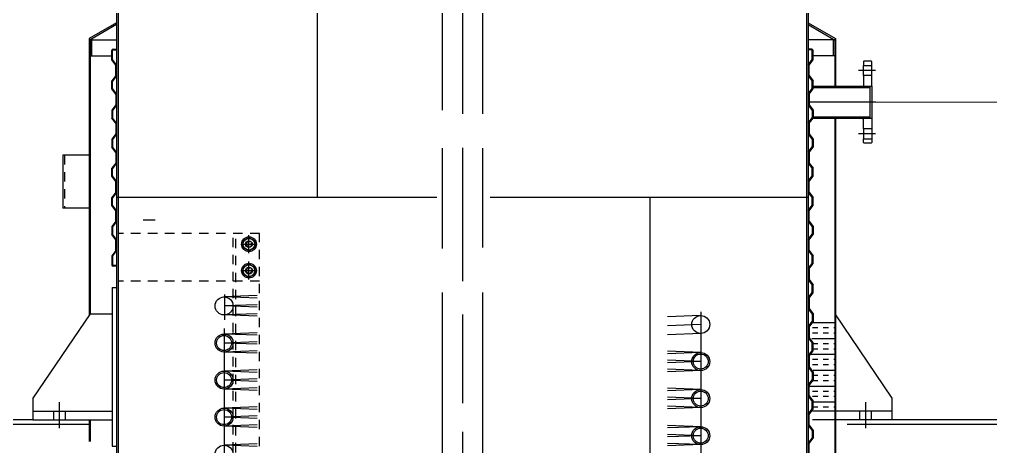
# Model space of a CAD drawing. Extents: x -29512 to 147477, y -5232 to 39709.
# Drawn here: x 140826.27 to 140839.11, y 9102.32 to 9107.97 of the extents above; entities that cross this region are included whole.
import ezdxf

# ---------------------------------------------------------------- set-up
doc = ezdxf.new("R2010")
doc.units = 0
doc.linetypes.add('DASHDOT', pattern=[25.4, 12.7, -6.35, 0, -6.35])
doc.linetypes.add('HIDDEN', pattern=[0.375, 0.25, -0.125])
doc.layers.get('0').update_dxf_attribs({"linetype": 'CONTINUOUS'})
for name, color, linetype in [('2', 2, 'CONTINUOUS'), ('3', 3, 'HIDDEN'), ('6', 6, 'DASHDOT'), ('DIMENSION', 3, 'CONTINUOUS'), ('HATCH', 4, 'CONTINUOUS')]:
    doc.layers.add(name, color=color, linetype=linetype)

# ---------------------------------------------------------------- blocks, each defined once
blk = doc.blocks.new('UeY515')
at = {"layer": '2'}
h = blk.add_hatch(dxfattribs=at)
h.set_pattern_fill('INSUL', scale=1.120219632, angle=180, style=0)
h.set_pattern_definition([(180, (34.18797440761773, 7.438322903383778), (0, 0.4200823619999997), []), (180, (34.18797440761773, 7.578350357384352), (0, 0.4200823619999997), [0.140027454, -0.140027454]), (180, (34.18797440761773, 7.71837781138538), (0, 0.4200823619999997), [0.140027454, -0.140027454])])
h.paths.add_polyline_path([(23.1675422643184, 35.36439948883663), (23.27256285479507, 35.50442694283674), (23.27256285479507, 35.71446812383647), (23.1675422643184, 35.85449557783659), (23.1675422643184, 36.13455048583546), (23.27256285479507, 36.27457793983604), (23.27256285479507, 36.31122538833915), (23.8466754161982, 36.31122538833915), (23.8466754161982, 33.83109886753482), (23.17279329384837, 33.83109886753482), (23.27256285479507, 33.96412494883634), (23.27256285479507, 34.17416612983561), (23.1675422643184, 34.31419358383573), (23.1675422643184, 34.59424849183733), (23.27256285479507, 34.73427594583563), (23.27256285479507, 34.94431712683672), (23.1675422643184, 35.08434458083548)])
at = {"color": 7}
for p, q in [((4.858952653802589, 46.91040899957102), (4.858952653802589, 22.40560454957154)), ((4.900960889999624, 46.85439801797042), (4.900960889999624, 22.40560454957154)), ((10.15953967370388, 46.85439801797042), (10.15953967370388, 39.48895393756993)), ((13.47064107479491, 46.4763238921696), (13.47064107479491, 41.79967532681644)), ((14.53484972520619, 46.4763238921696), (14.53484972520619, 41.69813460397654)), ((23.10452991000056, 44.81979911135068), (23.10452991000056, 22.40560454957154)), ((23.1465381461976, 44.81979911135068), (23.1465381461976, 22.40560454957154)), ((4.858952653802589, 44.10985991957114), (4.137811265683013, 43.68977755756987)), ((4.858952653802589, 44.06124394685276), (4.137811265683013, 43.64116158485399)), ((23.1465381461976, 44.10985991957114), (23.86767953427716, 43.68977755756987)), ((23.1465381461976, 44.06124394685276), (23.86767953427716, 43.64116158485399)), ((4.137811265683013, 43.68977755756987), (4.137811265683013, 36.37495340179044)), ((4.158815383802903, 43.65339699345418), (4.858952653802589, 43.65339699345418)), ((4.158815383802903, 43.65339699345418), (4.158815383802903, 36.4083499495714)), ((4.200823619999937, 43.65339699345418), (4.200823619999937, 43.23331463145541)), ((23.8466754161982, 43.65339699345418), (23.1465381461976, 43.65339699345418)), ((23.80466718000025, 43.65339699345418), (23.80466718000025, 43.23331463145541)), ((23.8466754161982, 43.65339699345418), (23.8466754161982, 42.43303115792105)), ((23.86767953427716, 43.68977755756987), (23.86767953427716, 42.43303115792105)), ((4.767934808698556, 43.40972264957122), (4.858952653802589, 43.40972264957122)), ((23.23755599130163, 43.40972264957122), (23.1465381461976, 43.40972264957122)), ((4.158815383802903, 43.23331463145541), (4.732927945206029, 43.23331463145541)), ((4.732927945206029, 43.1296677415703), (4.732927945206029, 43.3747157860721)), ((4.753932063284992, 43.1366691142714), (4.753932063284992, 43.3747157860721)), ((4.858952653802589, 42.99664166027128), (4.753932063284992, 43.1366691142714)), ((4.767934808698556, 43.38871853147202), (4.858952653802589, 43.38871853147202)), ((23.23755599130163, 43.38871853147202), (23.1465381461976, 43.38871853147202)), ((23.1465381461976, 42.99664166027128), (23.25155873671429, 43.1366691142714)), ((23.25155873671429, 43.1366691142714), (23.25155873671429, 43.3747157860721)), ((23.27256285479325, 43.1296677415703), (23.27256285479325, 43.3747157860721)), ((23.8466754161982, 43.23331463145541), (23.27256285479325, 43.23331463145541)), ((4.83794853568179, 42.98964028756973), (4.732927945206029, 43.1296677415703)), ((4.83794853568179, 42.70958537957154), (4.83794853568179, 42.98964028756973)), ((23.16754226427656, 42.98964028756973), (23.27256285479325, 43.1296677415703)), ((23.16754226427656, 42.70958537957154), (23.16754226427656, 42.98964028756973)), ((24.60282366780848, 42.71658675227309), (24.60282366780848, 42.98263891487113)), ((24.8268675942154, 42.71658675227309), (24.8268675942154, 42.98263891487113)), ((4.83794853568179, 42.70958537957154), (4.732927945206029, 42.56955792557073)), ((4.858952653802589, 42.70258400686998), (4.753932063284992, 42.56255655287191)), ((23.1465381461976, 42.70258400686998), (23.25155873671429, 42.56255655287191)), ((23.16754226427656, 42.70958537957154), (23.27256285479325, 42.56955792557073)), ((4.732927945206029, 42.35951674457147), (4.732927945206029, 42.56955792557073)), ((4.753932063284992, 42.36651811727029), (4.753932063284992, 42.56255655287191)), ((4.858952653802589, 42.22649066326949), (4.753932063284992, 42.36651811727029)), ((23.1465381461976, 42.22649066326949), (23.25155873671429, 42.36651811727029)), ((23.25155873671429, 42.36651811727029), (23.25155873671429, 42.56255655287191)), ((23.25155873671429, 42.43303115792105), (24.77785798531022, 42.43303115792105)), ((23.25155873671429, 42.39382347080073), (24.77085661260389, 42.39382347080073)), ((23.27256285479325, 42.35951674457147), (23.27256285479325, 42.56955792557073)), ((24.77085661260389, 42.43303115792105), (24.77085661260389, 41.58586506122174)), ((24.8268675942154, 42.43303115792105), (24.8268675942154, 41.58586506122174)), ((4.83794853568179, 42.21948929057089), (4.732927945206029, 42.35951674457147)), ((4.83794853568179, 42.21948929057089), (4.83794853568179, 41.93943438256974)), ((23.16754226427656, 42.21948929057089), (23.27256285479325, 42.35951674457147)), ((23.16754226427656, 42.21948929057089), (23.16754226427656, 41.93943438256974)), ((4.83794853568179, 41.93943438256974), (4.732927945206029, 41.79940692857144)), ((4.858952653802589, 41.93243300987115), (4.753932063284992, 41.79240555587035)), ((23.1465381461976, 41.93243300987115), (23.25155873671429, 41.79240555587035)), ((23.16754226427656, 41.93943438256974), (23.27256285479325, 41.79940692857144)), ((4.732927945206029, 41.79940692857144), (4.732927945206029, 41.5893657475699)), ((4.753932063284992, 41.79240555587035), (4.753932063284992, 41.59636712027145)), ((4.858952653802589, 41.45633966627088), (4.753932063284992, 41.59636712027145)), ((23.1465381461976, 41.45633966627088), (23.25155873671429, 41.59636712027145)), ((23.25155873671429, 41.79240555587035), (23.25155873671429, 41.59636712027145)), ((23.25155873671429, 41.62507274834206), (24.77085661260389, 41.62507274834206)), ((23.27256285479325, 41.79940692857144), (23.27256285479325, 41.5893657475699)), ((4.83794853568179, 41.4493382935716), (4.732927945206029, 41.5893657475699)), ((4.83794853568179, 41.4493382935716), (4.83794853568179, 41.16928338557045)), ((23.16754226427656, 41.4493382935716), (23.27256285479325, 41.5893657475699)), ((23.16754226427656, 41.4493382935716), (23.16754226427656, 41.16928338557045)), ((23.24368219240114, 41.58586506122174), (24.77785798531022, 41.58586506122174)), ((23.8466754161982, 41.58586506122174), (23.8466754161982, 22.40560454957154)), ((23.86767953427716, 41.58586506122174), (23.86767953427716, 22.40560454957154)), ((4.83794853568179, 41.16928338557045), (4.732927945206029, 41.02925593157033)), ((4.858952653802589, 41.16228201287208), (4.753932063284992, 41.02225455887151)), ((23.1465381461976, 41.16228201287208), (23.25155873671429, 41.02225455887151)), ((23.16754226427656, 41.16928338557045), (23.27256285479325, 41.02925593157033)), ((24.60282366780848, 41.30230946687243), (24.60282366780848, 41.03625730427166)), ((24.8268675942154, 41.30230946687243), (24.8268675942154, 41.03625730427166)), ((4.732927945206029, 41.02925593157033), (4.732927945206029, 40.81921475057061)), ((4.753932063284992, 41.02225455887151), (4.753932063284992, 40.82621612327011)), ((4.858952653802589, 40.68618866927181), (4.753932063284992, 40.82621612327011)), ((23.1465381461976, 40.68618866927181), (23.25155873671429, 40.82621612327011)), ((23.25155873671429, 41.02225455887151), (23.25155873671429, 40.82621612327011)), ((23.27256285479325, 41.02925593157033), (23.27256285479325, 40.81921475057061)), ((3.437673995683326, 40.60917356957111), (3.437673995683326, 39.20889902957151)), ((4.137811265683013, 40.60917356957111), (3.437673995683326, 40.60917356957111)), ((4.83794853568179, 40.67918729657026), (4.732927945206029, 40.81921475057061)), ((4.83794853568179, 40.67918729657026), (4.83794853568179, 40.3991323885723)), ((13.47064107479491, 40.78827914613271), (13.47064107479491, 38.14213596638592)), ((14.53484972520619, 40.79036760930444), (14.53484972520619, 38.16777988334229)), ((23.16754226427656, 40.67918729657026), (23.27256285479325, 40.81921475057061)), ((23.16754226427656, 40.67918729657026), (23.16754226427656, 40.3991323885723)), ((4.83794853568179, 40.3991323885723), (4.732927945206029, 40.25910493457127)), ((4.858952653802589, 40.39213101587029), (4.753932063284992, 40.25210356186972)), ((23.1465381461976, 40.39213101587029), (23.25155873671429, 40.25210356186972)), ((23.16754226427656, 40.3991323885723), (23.27256285479325, 40.25910493457127)), ((4.732927945206029, 40.04906375357177), (4.732927945206029, 40.25910493457127)), ((4.753932063284992, 40.05606512627082), (4.753932063284992, 40.25210356186972)), ((4.858952653802589, 39.91603767227002), (4.753932063284992, 40.05606512627082)), ((23.1465381461976, 39.91603767227002), (23.25155873671429, 40.05606512627082)), ((23.25155873671429, 40.05606512627082), (23.25155873671429, 40.25210356186972)), ((23.27256285479325, 40.04906375357177), (23.27256285479325, 40.25910493457127)), ((4.83794853568179, 39.90903629957143), (4.732927945206029, 40.04906375357177)), ((4.83794853568179, 39.62898139157028), (4.83794853568179, 39.90903629957143)), ((23.16754226427656, 39.90903629957143), (23.27256285479325, 40.04906375357177)), ((23.16754226427656, 39.62898139157028), (23.16754226427656, 39.90903629957143)), ((4.83794853568179, 39.62898139157028), (4.732927945206029, 39.48895393756993)), ((4.858952653802589, 39.62198001887145), (4.753932063284992, 39.48195256487088)), ((23.1465381461976, 39.62198001887145), (23.25155873671429, 39.48195256487088)), ((23.16754226427656, 39.62898139157028), (23.27256285479325, 39.48895393756993)), ((4.732927945206029, 39.27891275657021), (4.732927945206029, 39.48895393756993)), ((4.753932063284992, 39.28591412927199), (4.753932063284992, 39.48195256487088)), ((4.858952653802589, 39.14588667527141), (4.753932063284992, 39.28591412927199)), ((13.32490062652869, 39.48895393756993), (4.858952653802589, 39.48895393756993)), ((23.1465381461976, 39.48895393756993), (14.73471025587241, 39.48895393756993)), ((18.96076512055606, 39.48895393756993), (18.96076512055606, 22.40560454957154)), ((23.1465381461976, 39.14588667527141), (23.25155873671429, 39.28591412927199)), ((23.25155873671429, 39.28591412927199), (23.25155873671429, 39.48195256487088)), ((23.27256285479325, 39.27891275657021), (23.27256285479325, 39.48895393756993)), ((4.137811265683013, 39.20889902957151), (3.437673995683326, 39.20889902957151)), ((4.83794853568179, 39.13888530257009), (4.732927945206029, 39.27891275657021)), ((4.83794853568179, 38.85883039457144), (4.83794853568179, 39.13888530257009)), ((23.16754226427656, 39.13888530257009), (23.27256285479325, 39.27891275657021)), ((23.16754226427656, 38.85883039457144), (23.16754226427656, 39.13888530257009)), ((4.83794853568179, 38.85883039457144), (4.732927945206029, 38.71880294057109)), ((4.858952653802589, 38.85182902186966), (4.753932063284992, 38.71180156787182)), ((23.1465381461976, 38.85182902186966), (23.25155873671429, 38.71180156787182)), ((23.16754226427656, 38.85883039457144), (23.27256285479325, 38.71880294057109)), ((4.732927945206029, 38.71880294057109), (4.732927945206029, 38.50876175957114)), ((4.753932063284992, 38.71180156787182), (4.753932063284992, 38.51576313227042)), ((4.858952653802589, 38.37573567826985), (4.753932063284992, 38.51576313227042)), ((23.1465381461976, 38.37573567826985), (23.25155873671429, 38.51576313227042)), ((23.25155873671429, 38.71180156787182), (23.25155873671429, 38.51576313227042)), ((23.27256285479325, 38.71880294057109), (23.27256285479325, 38.50876175957114)), ((4.83794853568179, 38.36873430557102), (4.732927945206029, 38.50876175957114)), ((4.83794853568179, 38.08867939756988), (4.83794853568179, 38.36873430557102)), ((23.16754226427656, 38.36873430557102), (23.27256285479325, 38.50876175957114)), ((23.16754226427656, 38.08867939756988), (23.16754226427656, 38.36873430557102)), ((4.83794853568179, 38.08867939756988), (4.732927945206029, 37.9486519435718)), ((4.858952653802589, 38.08167802487083), (4.753932063284992, 37.94165057087002)), ((23.1465381461976, 38.08167802487083), (23.25155873671429, 37.94165057087002)), ((23.16754226427656, 38.08867939756988), (23.27256285479325, 37.9486519435718)), ((4.732927945206029, 37.9486519435718), (4.732927945206029, 37.70355730976848)), ((4.753932063284992, 37.94165057087002), (4.753932063284992, 37.7035849008862)), ((23.1465381461976, 37.60558468127056), (23.25155873671429, 37.74561213527136)), ((23.25155873671429, 37.74561213527136), (23.25155873671429, 37.94165057087002)), ((23.27256285479325, 37.73861076256981), (23.27256285479325, 37.9486519435718)), ((4.858952653802589, 37.68960115366963), (4.768394690886453, 37.68960115366963)), ((4.858952653802589, 37.66859703557066), (4.768394690886453, 37.66859703557066)), ((23.16754226427656, 37.59858330857219), (23.27256285479325, 37.73861076256981)), ((23.16754226427656, 37.59858330857219), (23.16754226427656, 37.31852840057059)), ((23.1465381461976, 37.31152702787199), (23.25155873671429, 37.17149957387142)), ((23.16754226427656, 37.31852840057059), (23.27256285479325, 37.17850094657024)), ((4.746930690620502, 37.10848721957132), (4.746930690620502, 32.90766359957138)), ((4.746930690620502, 37.10848721957132), (4.858952653802589, 37.10848721957132)), ((13.47064107479491, 36.97272549664149), (13.47064107479491, 32.19352358417109)), ((14.53484972520619, 36.97272549664149), (14.53484972520619, 32.19352358417109)), ((23.1465381461976, 36.83543368427195), (23.25155873671429, 36.97546113826957)), ((23.25155873671429, 36.97546113826957), (23.25155873671429, 37.17149957387142)), ((23.27256285479325, 36.96845976557097), (23.27256285479325, 37.17850094657024)), ((8.581135818596522, 36.89082541068206), (7.692259591650327, 36.85625800185903)), ((8.581135818596522, 36.82241006690356), (7.710760348310032, 36.85625800185903)), ((23.16754226427656, 36.82843231157062), (23.27256285479325, 36.96845976557097)), ((23.16754226427656, 36.82843231157062), (23.16754226427656, 36.54837740357198)), ((23.1465381461976, 36.54137603087042), (23.25155873671429, 36.40134857687008)), ((23.16754226427656, 36.54837740357198), (23.27256285479325, 36.4083499495714)), ((4.158815383802903, 36.4083499495714), (2.646518880620533, 34.18191343097146)), ((4.158815383802903, 36.4083499495714), (4.746930690620502, 36.4083499495714)), ((8.581135818596522, 36.34595685045997), (7.692259591650327, 36.38052425928254)), ((8.581135818596522, 36.41437219423801), (7.710760348310032, 36.38052425928254)), ((20.29473045165014, 36.36616191285839), (19.42435498140458, 36.33231397790314)), ((23.1465381461976, 36.06528268727016), (23.25155873671429, 36.20531014127096)), ((23.25155873671429, 36.40134857687008), (23.25155873671429, 36.20531014127096)), ((23.27256285479325, 36.4083499495714), (23.27256285479325, 36.19830876857168)), ((23.8466754161982, 36.4083499495714), (25.35897191937966, 34.18191343097146)), ((23.16754226427656, 36.05828131457133), (23.27256285479325, 36.19830876857168)), ((23.16754226427656, 36.05828131457133), (23.16754226427656, 35.77822640657041)), ((8.581135818596522, 35.91063323268327), (7.692259591650327, 35.87606582385797)), ((8.581135818596522, 35.84221788890272), (7.710760348310032, 35.87606582385797)), ((20.31323120830984, 35.89042817028462), (19.42435498140458, 35.85586076145933)), ((23.1465381461976, 35.77122503387159), (23.25155873671429, 35.63119757987079)), ((23.16754226427656, 35.77822640657041), (23.27256285479325, 35.63819895257006)), ((8.581135818596522, 35.43418001623968), (7.710760348310032, 35.40033208128443)), ((23.1465381461976, 35.29513169027109), (23.25155873671429, 35.43515914427167)), ((23.25155873671429, 35.43515914427167), (23.25155873671429, 35.63119757987079)), ((23.27256285479325, 35.42815777157011), (23.27256285479325, 35.63819895257006)), ((8.581135818596522, 35.36576467245914), (7.692259591650327, 35.40033208128443)), ((20.31323120830984, 35.38596973485733), (19.42435498140458, 35.42053714368285)), ((20.29473045165014, 35.38596973485733), (19.42435498140458, 35.35212179990185)), ((23.16754226427656, 35.28813031756977), (23.27256285479325, 35.42815777157011)), ((23.16754226427656, 35.28813031756977), (23.16754226427656, 35.00807540957112)), ((8.581135818596522, 34.93044105468243), (7.692259591650327, 34.89587364585714)), ((20.29473045165014, 34.91023599228379), (19.42435498140458, 34.94408392723881)), ((23.1465381461976, 35.0010740368698), (23.25155873671429, 34.86104658287195)), ((23.16754226427656, 35.00807540957112), (23.27256285479325, 34.86804795557077)), ((8.581135818596522, 34.86202571090416), (7.710760348310032, 34.89587364585714)), ((20.31323120830984, 34.91023599228379), (19.42435498140458, 34.87566858345849)), ((23.1465381461976, 34.52498069326953), (23.25155873671429, 34.66500814726987)), ((23.25155873671429, 34.86104658287195), (23.25155873671429, 34.66500814726987)), ((23.27256285479325, 34.86804795557077), (23.27256285479325, 34.65800677457128)), ((8.581135818596522, 34.38557249446012), (7.692259591650327, 34.42013990328337)), ((8.581135818596522, 34.45398783823862), (7.710760348310032, 34.42013990328337)), ((20.31323120830984, 34.40577755685899), (19.42435498140458, 34.44034496568156)), ((20.29473045165014, 34.40577755685899), (19.42435498140458, 34.37192962190375)), ((23.16754226427656, 34.5179793205707), (23.27256285479325, 34.65800677457128)), ((23.16754226427656, 34.23792441256978), (23.16754226427656, 34.5179793205707)), ((2.646518880620533, 34.18191343097146), (2.646518880620533, 33.83184479597116)), ((23.1465381461976, 34.23092303987096), (23.25155873671429, 34.09089558587038)), ((23.16754226427656, 34.23792441256978), (23.27256285479325, 34.09789695857194)), ((25.35897191937966, 34.18191343097146), (25.35897191937966, 33.83184479597116)), ((3.34665615062022, 34.0740516442886), (3.34665615062022, 33.38752908262541)), ((8.581135818596522, 33.95024887668137), (7.692259591650327, 33.91568146785858)), ((8.581135818596522, 33.8818335329031), (7.710760348310032, 33.91568146785858)), ((20.29473045165014, 33.93004381428273), (19.42435498140458, 33.96389174923797)), ((20.31323120830984, 33.93004381428273), (19.42435498140458, 33.8954764054597)), ((23.1465381461976, 33.75482969627046), (23.25155873671429, 33.89485715027149)), ((23.25155873671429, 33.89485715027149), (23.25155873671429, 34.09089558587038)), ((23.27256285479325, 33.88785577756994), (23.27256285479325, 34.09789695857194)), ((24.65883464937997, 34.0740516442886), (24.65883464937997, 33.38752908262541)), ((2.646518880620533, 33.83184479597116), (4.746930690620502, 33.83184479597116)), ((2.646518880620533, 33.83184479597116), (2.646518880620533, 33.60780086957152)), ((3.192625951197442, 33.83184479597116), (3.192625951197442, 33.60780086957152)), ((3.500686350000251, 33.83184479597116), (3.500686350000251, 33.60780086957152)), ((23.16754226427656, 33.74782832357209), (23.27256285479325, 33.88785577756994)), ((23.16754226427656, 33.46777341557095), (23.16754226427656, 33.74782832356914)), ((25.35897191937966, 33.83184479597116), (23.25856010938151, 33.83184479597116)), ((24.50480445000085, 33.83184479597116), (24.50480445000085, 33.60780086957152)), ((24.81286484880184, 33.83184479597116), (24.81286484880184, 33.60780086957152)), ((25.35897191937966, 33.83184479597116), (25.35897191937966, 33.60780086957152)), ((2.646518880620533, 33.60780086957152), (4.746930690620502, 33.60780086957152)), ((4.137811265683013, 33.60780086957152), (4.137811265683013, 33.0371317922602)), ((4.158815383802903, 33.60780086957152), (4.158815383802903, 33.0371317922602)), ((8.581135818596522, 33.40538031645951), (7.692259591650327, 33.43994772528481)), ((8.581135818596522, 33.47379566023733), (7.710760348310032, 33.43994772528481)), ((20.31323120830984, 33.42558537885816), (19.42435498140458, 33.46015278768346)), ((20.29473045165014, 33.42558537885816), (19.42435498140458, 33.39173744390268)), ((23.1465381461976, 33.46077204287212), (23.25155873671429, 33.32074458887132)), ((23.16754226427656, 33.46777341557095), (23.27256285479325, 33.32774596157037)), ((25.35897191937966, 33.60780086957152), (23.25856010938151, 33.60780086957152)), ((23.1465381461976, 32.98467869927163), (23.25155873671429, 33.1247061532697)), ((23.25155873671429, 33.32074458887132), (23.25155873671429, 33.1247061532697)), ((23.27256285479325, 33.32774596157037), (23.27256285479325, 33.1177047805711)), ((4.746930690620502, 32.90766359957138), (4.858952653802589, 32.90766359957138)), ((8.581135818596522, 32.97005669868304), (7.692259591650327, 32.93548928985729)), ((8.581135818596522, 32.90164135490227), (7.710760348310032, 32.93548928985729)), ((20.29473045165014, 32.94985163628417), (19.42435498140458, 32.98369957123964)), ((20.31323120830984, 32.94985163628417), (19.42435498140458, 32.91528422745887)), ((23.16754226427656, 32.9776773265703), (23.27256285479325, 33.1177047805711)), ((23.16754226427656, 32.69762241856961), (23.16754226427656, 32.9776773265703))]:
    blk.add_line(p, q, dxfattribs=at)
at = {"color": 7, "linetype": 'DASHDOT'}
for p, q in [((8.35963900380193, 38.01440441904765), (8.35963900380193, 38.49059934397064)), ((8.141570530823628, 38.25250188150926), (8.577707476779324, 38.25250188150926)), ((8.35963900380193, 37.31426714904728), (8.35963900380193, 37.79046207397118)), ((8.141570530823628, 37.55236461150935), (8.577707476779324, 37.55236461150935))]:
    blk.add_line(p, q, dxfattribs=at)
at = {"color": 7}
for points in [[(24.82686759421449, 42.98263891487431), (24.82686759421449, 43.08065813267376), (24.81286484880275, 43.09466087807368), (24.61682641322204, 43.09466087807368), (24.60282366780939, 43.08065813267376), (24.60282366780939, 42.98263891487431)], [(24.82686759421449, 42.43303115792469), (24.82686759421449, 42.70958537957449), (24.82686759421449, 42.70958537957449), (24.82686759421449, 42.71658675227309), (24.60282366780939, 42.71658675227309), (24.60282366780939, 42.43303115792469)], [(24.82686759421449, 41.58586506122492), (24.82686759421449, 41.30931083957421), (24.82686759421449, 41.30931083957421), (24.82686759421449, 41.30230946687288), (24.60282366780939, 41.30230946687288), (24.60282366780939, 41.58586506122492)], [(24.82686759421449, 41.03625730427302), (24.82686759421449, 40.93823808647312), (24.81286484880275, 40.92423534107502), (24.61682641322204, 40.92423534107502), (24.60282366780939, 40.93823808647312), (24.60282366780939, 41.03625730427302)], [(8.35963900380193, 38.43033674809294), (8.513648515966452, 38.34141931480235), (8.513648515966452, 38.16358444822208), (8.35963900380193, 38.07466701492922), (8.205629491679247, 38.16358444822208), (8.205629491679247, 38.34141931480235)], [(8.35963900380193, 37.73019947809325), (8.513648515966452, 37.64128204480267), (8.513648515966452, 37.4634471782224), (8.35963900380193, 37.37452974492908), (8.205629491679247, 37.4634471782224), (8.205629491679247, 37.64128204480267)]]:
    blk.add_lwpolyline(points, close=True, dxfattribs=at)
for centre, radius in [((8.35963900380193, 38.25250188150926), 0.1960384355999999), ((8.35963900380193, 38.25250188150926), 0.1540095121379351), ((8.35963900380193, 38.25250188150926), 0.08891743328999999), ((8.35963900380193, 37.55236461150935), 0.1960384355999999), ((8.35963900380193, 37.55236461150935), 0.1540095121379351), ((8.35963900380193, 37.55236461150935), 0.08891743328999999), ((7.701509970000188, 36.6183911305709), 0.2380466717999944), ((20.30398082999909, 36.12829504157025), 0.2380466717999944), ((7.701509970000188, 35.63819895257006), 0.2380466717999944), ((7.701509970000188, 35.63819895257006), 0.1988389846786371), ((20.30398082999909, 35.14810286357192), 0.2380466717999944), ((20.30398082999909, 35.14810286357192), 0.1988389846786371), ((7.701509970000188, 34.65800677457128), 0.2380466717999944), ((7.701509970000188, 34.65800677457128), 0.1988389846786371), ((20.30398082999909, 34.16791068557063), 0.2380466717999944), ((20.30398082999909, 34.16791068557063), 0.1988389846786371), ((7.701509970000188, 33.67781459657067), 0.2380466717999944), ((7.701509970000188, 33.67781459657067), 0.1988389846786371), ((20.30398082999909, 33.1877185075698), 0.2380466717999944), ((20.30398082999909, 33.1877185075698), 0.1988389846786371), ((7.701509970000188, 32.69762241857165), 0.2380466717999944)]:
    blk.add_circle(centre, radius, dxfattribs=at)
for centre, radius, start, end in [((4.767934808698556, 43.3747157860721), 0.03500686349999999, 90, 180), ((23.23755599130163, 43.3747157860721), 0.03500686349999999, 0, 90), ((4.767934808698556, 43.3747157860721), 0.0140027454, 90, 180), ((23.23755599130163, 43.3747157860721), 0.0140027454, 0, 90), ((8.35963900380193, 38.25250188150926), 0.06994371327300374, 70.00000000022573, 19.99999999966296), ((4.768394690886453, 37.70360389907023), 0.03500686349999999, 180.0752639921712, 270), ((4.768394690886453, 37.70360389907023), 0.0140027454, 180.0752639925403, 270), ((8.35963900380193, 37.55236461150935), 0.06994371327300374, 70.00000000022573, 19.99999999966296)]:
    blk.add_arc(centre, radius, start, end, dxfattribs=at)
for points in [[(24.77269907910159, 42.43303115792105), (24.77269907910159, 42.39382347080345), (24.81190676620736, 42.43303115792105)], [(24.77269907910159, 41.58586506122174), (24.77269907910159, 41.62507274834206), (24.81190676620736, 41.58586506122174)], [(24.60282366780848, 41.58586506122174), (24.60282366780848, 41.53265462870104), (24.54961323529005, 41.58586506122174)]]:
    blk.add_solid(points, dxfattribs=at)
at = {"layer": '3', "color": 7}
for p, q in [((3.479682231880361, 40.60917356957111), (3.479682231880361, 39.20889902957151)), ((8.639693911777613, 38.53255678950995), (4.900960889999624, 38.53255678950995)), ((8.639693911777613, 38.53255678950995), (4.900960889999624, 38.53255678950995)), ((7.939556641777017, 19.72030430665654), (7.939556641777017, 38.53255678950995)), ((8.009570368802088, 19.69573251803467), (8.009570368802088, 38.53255678950995)), ((8.639693911777613, 22.10683444287201), (8.639693911777613, 38.53255678950995)), ((8.639693911777613, 37.27230970351093), (4.900960889999624, 37.27230970351093))]:
    blk.add_line(p, q, dxfattribs=at)
at = {"layer": '6', "color": 7}
for p, q in [((14.00274540000009, 71.19525160336138), (14.00274540000009, 41.70381484767813)), ((24.92488681198483, 42.84961283357188), (24.47679895921465, 42.84961283357188)), ((24.93218539526515, 42.00944810957139), (23.16754226427656, 42.00944810957139)), ((24.92488681198483, 41.16928338557341), (24.47679895921465, 41.16928338557341)), ((14.00274540000009, 40.80486872531446), (14.00274540000009, 37.27339630333836)), ((8.581135818596522, 36.65259880246003), (7.701509970000188, 36.6183911305709)), ((8.581135818596522, 36.58418345868154), (7.701509970000188, 36.6183911305709)), ((20.30398082999909, 36.46125667735828), (20.30398082999909, 21.86783050288091)), ((14.00274540000009, 36.39006979351029), (14.00274540000009, 34.04958692793366)), ((7.701509970000188, 36.02284391128796), (7.701509970000188, 22.19556336857181)), ((20.30398082999909, 36.12829504157025), (19.42435498140458, 36.09408736968112)), ((8.581135818596522, 35.67240662446147), (7.701509970000188, 35.63819895257006)), ((8.581135818596522, 35.60399128068093), (7.701509970000188, 35.63819895257006)), ((20.30398082999909, 35.14810286357192), (19.42435498140458, 35.18231053546106)), ((20.30398082999909, 35.14810286357192), (19.42435498140458, 35.11389519168029)), ((8.581135818596522, 34.69221444646064), (7.701509970000188, 34.65800677457128)), ((8.581135818596522, 34.62379910268214), (7.701509970000188, 34.65800677457128)), ((20.30398082999909, 34.16791068557063), (19.42435498140458, 34.20211835745977)), ((20.30398082999909, 34.16791068557063), (19.42435498140458, 34.13370301368172)), ((8.581135818596522, 33.71202226845958), (7.701509970000188, 33.67781459657067)), ((8.581135818596522, 33.64360692468131), (7.701509970000188, 33.67781459657067)), ((14.00274540000009, 33.28671389955025), (14.00274540000009, 20.81903435536992)), ((20.30398082999909, 33.1877185075698), (19.42435498140458, 33.22192617946143)), ((20.30398082999909, 33.1877185075698), (19.42435498140458, 33.15351083568044))]:
    blk.add_line(p, q, dxfattribs=at)
at = {"layer": 'DIMENSION', "color": 7, "linetype": 'ByBlock', "ltscale": 0.5}
for p, q in [((5.560421167282584, 38.89328822231778), (5.882484311457119, 38.89328822232028)), ((7.710760348310032, 36.91928947021734), (7.710760348310032, 36.24715769101044))]:
    blk.add_line(p, q, dxfattribs=at)

msp = doc.modelspace()

# ---------------------------------------------------------------- linework, layer by layer
at = {"color": 6, "lineweight": 20}
msp.add_line((140837.5798822477, 9106.878201821173), (140840.3281553488, 9106.878201821173), dxfattribs=at)
at = {"layer": 'DIMENSION', "color": 7, "linetype": 'ByBlock', "ltscale": 0.5}
for p, q in [((140826.4528161552, 9102.677378201175), (140814.462422241, 9102.677378201175)), ((140814.462422241, 9102.621367219579), (140827.1984623477, 9102.621367219572)), ((140849.2015807251, 9102.677378201175), (140837.2111868111, 9102.677378201175)), ((140837.2111868111, 9102.621367219579), (140849.9472269177, 9102.621367219572))]:
    msp.add_line(p, q, dxfattribs=at)

# ---------------------------------------------------------------- block references
at = {"layer": 'HATCH', "color": 7, "xscale": 0.5, "yscale": 0.5, "zscale": 0.5}
msp.add_blockref('UeY515', (140825.1238600098, 9085.873477766387), dxfattribs=at)

doc.saveas('drawing.dxf')
